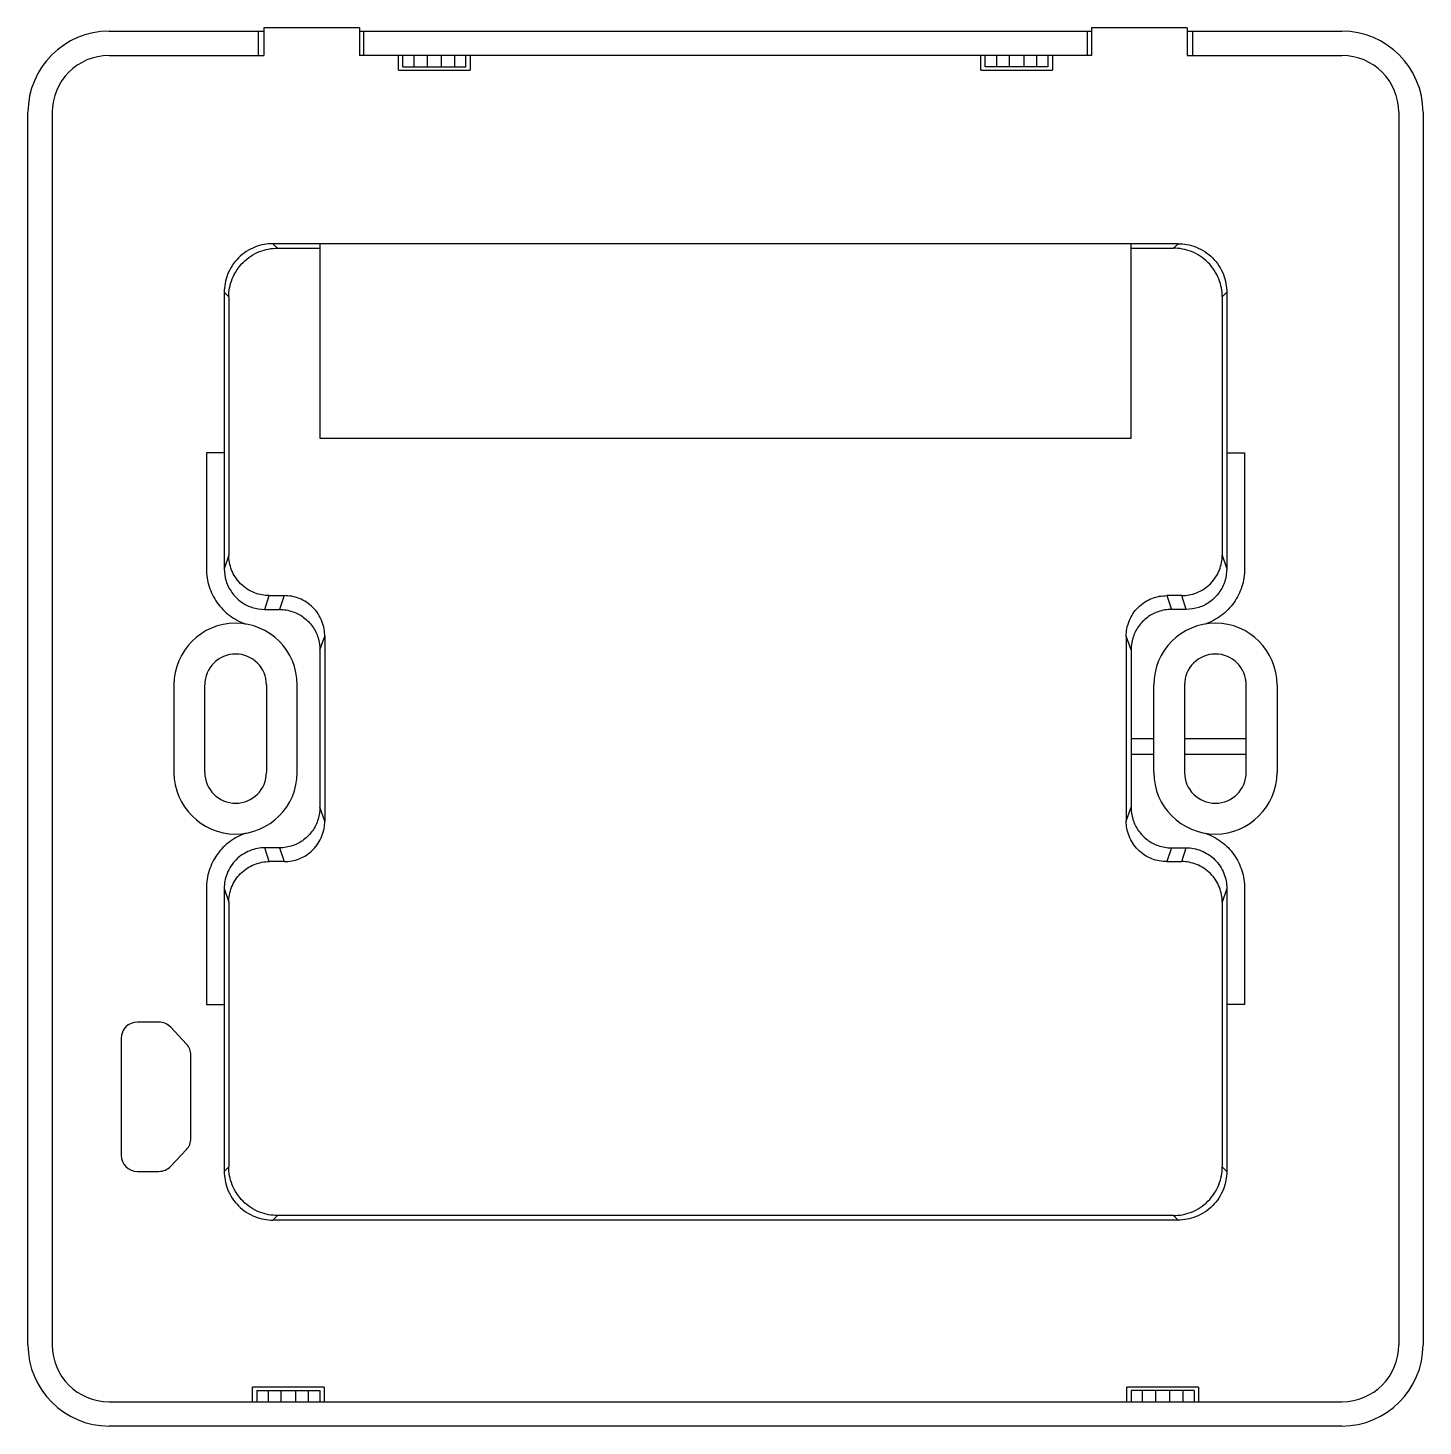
# Paper-space layout '_下视' of a CAD drawing. Header units: millimetres. Extents: x -43 to 43, y -43 to 43.2.
import ezdxf

# ---------------------------------------------------------------- set-up
doc = ezdxf.new("R2010")
doc.units = ezdxf.units.MM

psp = doc.layouts.new('_下视')

# ---------------------------------------------------------------- linework, layer by layer
at = {"color": 7, "linetype": 'Continuous', "lineweight": 25}
for p, q in [((-28.465, 43.2), (-28.465, 41.5)), ((-22.565, 43.2), (-28.465, 43.2)), ((-22.565, 43.2), (-22.565, 41.5)), ((22.565, 43.2), (22.565, 41.5)), ((28.465, 43.2), (22.565, 43.2)), ((28.465, 43.2), (28.465, 41.5)), ((-38, 43), (-28.465, 43)), ((-28.8, 43), (-28.8, 41.5)), ((-22.565, 43), (22.565, 43)), ((-22.3, 41.5), (-22.3, 43)), ((22.3, 43), (22.3, 41.5)), ((28.465, 43), (38, 43)), ((28.8, 41.5), (28.8, 43)), ((-38, 41.5), (-28.465, 41.5)), ((22.565, 41.5), (-22.565, 41.5)), ((-20.15, 40.6), (-20.15, 41.5)), ((-19.9, 40.8), (-19.9, 41.5)), ((-19.2, 40.8), (-19.2, 41.5)), ((-18.4, 41.5), (-18.4, 40.8)), ((-17.5, 40.8), (-17.5, 41.5)), ((-16.7, 41.5), (-16.7, 40.8)), ((-16, 40.8), (-16, 41.5)), ((-15.75, 41.5), (-15.75, 40.6)), ((15.75, 40.6), (15.75, 41.5)), ((16, 40.8), (16, 41.5)), ((16.7, 41.5), (16.7, 40.8)), ((17.5, 40.8), (17.5, 41.5)), ((18.4, 41.5), (18.4, 40.8)), ((19.2, 40.8), (19.2, 41.5)), ((19.9, 40.8), (19.9, 41.5)), ((20.15, 41.5), (20.15, 40.6)), ((28.465, 41.5), (38, 41.5)), ((-20.15, 40.6), (-15.75, 40.6)), ((-19.9, 40.8), (-16, 40.8)), ((15.75, 40.6), (20.15, 40.6)), ((19.9, 40.8), (16, 40.8)), ((-43, -38), (-43, 38)), ((-41.5, 38), (-41.5, -38)), ((41.5, 38), (41.5, -38)), ((43, 38), (43, -38)), ((-27.621, 29.621), (-27.9, 29.9)), ((27.9, 29.9), (-27.9, 29.9)), ((-27.621, 29.621), (-25, 29.621)), ((-25, 29.9), (-25, 17.9)), ((25, 17.9), (25, 29.9)), ((25, 29.621), (27.621, 29.621)), ((27.621, 29.621), (27.9, 29.9)), ((-30.9, 26.9), (-30.9, 9.851)), ((-30.9, 26.9), (-30.621, 26.621)), ((30.9, 26.9), (30.621, 26.621)), ((30.9, 26.9), (30.9, 9.851)), ((-30.621, 26.621), (-30.621, 10.701)), ((30.621, 26.621), (30.621, 10.701)), ((-25, 17.9), (25, 17.9)), ((-30.9, 17), (-32, 17)), ((-32, 17), (-32, 9.851)), ((30.9, 17), (32, 17)), ((32, 17), (32, 9.851)), ((-30.621, 10.701), (-30.9, 9.851)), ((30.621, 10.701), (30.9, 9.851)), ((-28.402, 7.35), (-28.123, 8.2)), ((-28.123, 8.2), (-27.198, 8.2)), ((-27.198, 8.2), (-27.498, 7.35)), ((27.198, 8.2), (27.498, 7.35)), ((28.123, 8.2), (27.198, 8.2)), ((28.402, 7.35), (28.123, 8.2)), ((-28.402, 7.35), (-27.498, 7.35)), ((28.402, 7.35), (27.498, 7.35)), ((-25, 4.849), (-24.7, 5.699)), ((-24.7, 5.699), (-24.7, -5.699)), ((24.7, 5.699), (24.7, -5.699)), ((25, 4.849), (24.7, 5.699)), ((-25, 4.849), (-25, -4.849)), ((25, 4.849), (25, -4.849)), ((-34, 2.7), (-34, -2.7)), ((-32.1, -2.7), (-32.1, 2.7)), ((-28.3, 2.7), (-28.3, -2.7)), ((-26.4, -2.7), (-26.4, 2.7)), ((26.4, -2.7), (26.4, 2.7)), ((28.3, 2.7), (28.3, -2.7)), ((32.1, -2.7), (32.1, 2.7)), ((34, 2.7), (34, -2.7)), ((25, -0.6), (26.4, -0.6)), ((28.3, -0.6), (32.1, -0.6)), ((26.4, -1.6), (25, -1.6)), ((32.1, -1.6), (28.3, -1.6)), ((-24.7, -5.699), (-25, -4.849)), ((24.7, -5.699), (25, -4.849)), ((-28.123, -8.2), (-28.402, -7.35)), ((-27.498, -7.35), (-28.402, -7.35)), ((-27.498, -7.35), (-27.198, -8.2)), ((27.498, -7.35), (27.198, -8.2)), ((27.498, -7.35), (28.402, -7.35)), ((28.123, -8.2), (28.402, -7.35)), ((-27.198, -8.2), (-28.123, -8.2)), ((27.198, -8.2), (28.123, -8.2)), ((-32, -9.851), (-32, -17)), ((-30.9, -9.851), (-30.621, -10.701)), ((-30.9, -9.851), (-30.9, -27.3)), ((30.9, -9.851), (30.621, -10.701)), ((30.9, -9.851), (30.9, -27.3)), ((32, -9.851), (32, -17)), ((-30.621, -10.701), (-30.621, -27.021)), ((30.621, -10.701), (30.621, -27.021)), ((-32, -17), (-30.9, -17)), ((32, -17), (30.9, -17)), ((-34.925, -18.097), (-36.257, -18.097)), ((-33.227, -19.446), (-34.196, -18.413)), ((-37.257, -19.097), (-37.257, -26.297)), ((-32.957, -25.264), (-32.957, -20.13)), ((-34.196, -26.981), (-33.227, -25.948)), ((-36.257, -27.297), (-34.925, -27.297)), ((-30.621, -27.021), (-30.9, -27.3)), ((30.621, -27.021), (30.9, -27.3)), ((-27.9, -30.3), (-27.621, -30.021)), ((27.621, -30.021), (-27.621, -30.021)), ((27.9, -30.3), (27.621, -30.021)), ((27.9, -30.3), (-27.9, -30.3)), ((-24.75, -40.6), (-29.15, -40.6)), ((-29.15, -41.5), (-29.15, -40.6)), ((-28.9, -40.8), (-25, -40.8)), ((-28.9, -40.8), (-28.9, -41.5)), ((-28.2, -40.8), (-28.2, -41.5)), ((-27.4, -41.5), (-27.4, -40.8)), ((-26.5, -40.8), (-26.5, -41.5)), ((-25.7, -41.5), (-25.7, -40.8)), ((-25, -40.8), (-25, -41.5)), ((-24.75, -40.6), (-24.75, -41.5)), ((24.75, -41.5), (24.75, -40.6)), ((29.15, -40.6), (24.75, -40.6)), ((25, -40.8), (25, -41.5)), ((28.9, -40.8), (25, -40.8)), ((25.7, -41.5), (25.7, -40.8)), ((26.5, -40.8), (26.5, -41.5)), ((27.4, -41.5), (27.4, -40.8)), ((28.2, -40.8), (28.2, -41.5)), ((28.9, -40.8), (28.9, -41.5)), ((29.15, -40.6), (29.15, -41.5)), ((-38, -41.5), (38, -41.5)), ((38, -43), (-38, -43))]:
    psp.add_line(p, q, dxfattribs=at)
for centre, radius, start, end in [((-38, 38), 5, 90, 180), ((38, 38), 5, 0, 90), ((-38, 38), 3.5, 90, 180), ((38, 38), 3.5, 0, 90), ((-30.2, 2.7), 3.8, 0, 180), ((30.2, 2.7), 3.8, 0, 180), ((-30.2, 2.7), 1.9, 0, 180), ((30.2, 2.7), 1.9, 0, 180), ((-30.2, -2.7), 3.8, 180, 0), ((-30.2, -2.7), 1.9, 180, 0), ((30.2, -2.7), 3.8, 180, 0), ((30.2, -2.7), 1.9, 180, 0), ((-36.257, -19.097), 1, 90, 180), ((-34.925, -19.097), 1, 43.15734, 90), ((-33.957, -20.13), 1, 360, 43.15734), ((-33.957, -25.264), 1, 316.84266, 0), ((-36.257, -26.297), 1, 180, 270), ((-34.925, -26.297), 1, 270, 316.84266), ((-38, -38), 5, 180, 270), ((-38, -38), 3.5, 180, 270), ((38, -38), 3.5, 270, 0), ((38, -38), 5, 270, 0)]:
    psp.add_arc(centre, radius, start, end, dxfattribs=at)
for points in [[(-27.9, 29.9), (-28.254, 29.9), (-28.635, 29.836), (-29.374, 29.543), (-29.729, 29.314), (-30.314, 28.729), (-30.543, 28.374), (-30.836, 27.635), (-30.9, 27.254), (-30.9, 26.9)], [(-30.621, 26.621), (-30.621, 26.975), (-30.556, 27.356), (-30.264, 28.095), (-30.035, 28.449), (-29.449, 29.035), (-29.095, 29.264), (-28.356, 29.556), (-27.975, 29.621), (-27.621, 29.621)], [(30.621, 26.621), (30.621, 26.975), (30.556, 27.356), (30.264, 28.095), (30.035, 28.449), (29.449, 29.035), (29.095, 29.264), (28.356, 29.556), (27.975, 29.621), (27.621, 29.621)], [(27.9, 29.9), (28.254, 29.9), (28.635, 29.836), (29.374, 29.543), (29.729, 29.314), (30.314, 28.729), (30.543, 28.374), (30.836, 27.635), (30.9, 27.254), (30.9, 26.9)], [(-28.123, 8.2), (-28.417, 8.2), (-28.735, 8.254), (-29.35, 8.497), (-29.645, 8.688), (-30.133, 9.177), (-30.324, 9.472), (-30.567, 10.088), (-30.621, 10.406), (-30.621, 10.701)], [(28.123, 8.2), (28.417, 8.2), (28.735, 8.254), (29.35, 8.497), (29.645, 8.688), (30.133, 9.177), (30.324, 9.472), (30.567, 10.088), (30.621, 10.406), (30.621, 10.701)], [(-32, 9.851), (-32, 9.48), (-31.942, 9.109), (-31.717, 8.403), (-31.549, 8.067), (-31.12, 7.462), (-30.858, 7.193), (-30.265, 6.748), (-29.934, 6.571), (-29.583, 6.45)], [(-30.9, 9.851), (-30.9, 9.607), (-30.863, 9.35), (-30.705, 8.848), (-30.583, 8.603), (-30.267, 8.165), (-30.073, 7.973), (-29.645, 7.666), (-29.413, 7.551), (-29.181, 7.475)], [(30.9, 9.851), (30.9, 9.607), (30.863, 9.35), (30.705, 8.848), (30.583, 8.603), (30.267, 8.165), (30.073, 7.973), (29.645, 7.666), (29.413, 7.551), (29.181, 7.475)], [(32, 9.851), (32, 9.48), (31.942, 9.109), (31.717, 8.403), (31.549, 8.067), (31.12, 7.462), (30.858, 7.193), (30.265, 6.748), (29.934, 6.571), (29.583, 6.45)], [(-24.7, 5.699), (-24.7, 5.994), (-24.754, 6.312), (-24.997, 6.928), (-25.188, 7.223), (-25.675, 7.712), (-25.971, 7.903), (-26.586, 8.146), (-26.903, 8.2), (-27.198, 8.2)], [(24.7, 5.699), (24.7, 5.994), (24.754, 6.312), (24.997, 6.928), (25.188, 7.223), (25.675, 7.712), (25.971, 7.903), (26.586, 8.146), (26.903, 8.2), (27.198, 8.2)], [(-26.667, 7.208), (-26.44, 7.128), (-26.214, 7.01), (-25.8, 6.702), (-25.612, 6.51), (-25.306, 6.078), (-25.188, 5.836), (-25.035, 5.342), (-25, 5.09), (-25, 4.849)], [(26.667, 7.208), (26.44, 7.128), (26.214, 7.01), (25.8, 6.702), (25.612, 6.51), (25.306, 6.078), (25.188, 5.836), (25.035, 5.342), (25, 5.09), (25, 4.849)], [(-25, -4.849), (-25, -5.09), (-25.035, -5.342), (-25.188, -5.836), (-25.306, -6.078), (-25.612, -6.51), (-25.8, -6.702), (-26.214, -7.01), (-26.44, -7.128), (-26.667, -7.208)], [(25, -4.849), (25, -5.09), (25.035, -5.342), (25.188, -5.836), (25.306, -6.078), (25.612, -6.51), (25.8, -6.702), (26.214, -7.01), (26.44, -7.128), (26.667, -7.208)], [(-27.198, -8.2), (-26.903, -8.2), (-26.586, -8.146), (-25.971, -7.903), (-25.675, -7.712), (-25.188, -7.223), (-24.997, -6.928), (-24.754, -6.312), (-24.7, -5.994), (-24.7, -5.699)], [(27.198, -8.2), (26.903, -8.2), (26.586, -8.146), (25.971, -7.903), (25.675, -7.712), (25.188, -7.223), (24.997, -6.928), (24.754, -6.312), (24.7, -5.994), (24.7, -5.699)], [(-29.583, -6.45), (-29.934, -6.571), (-30.265, -6.748), (-30.858, -7.193), (-31.12, -7.462), (-31.549, -8.067), (-31.717, -8.403), (-31.942, -9.109), (-32, -9.48), (-32, -9.851)], [(29.583, -6.45), (29.934, -6.571), (30.265, -6.748), (30.858, -7.193), (31.12, -7.462), (31.549, -8.067), (31.717, -8.403), (31.942, -9.109), (32, -9.48), (32, -9.851)], [(-28.402, -7.35), (-28.696, -7.35), (-29.014, -7.404), (-29.629, -7.647), (-29.925, -7.838), (-30.412, -8.327), (-30.603, -8.622), (-30.846, -9.238), (-30.9, -9.556), (-30.9, -9.851)], [(28.402, -7.35), (28.696, -7.35), (29.014, -7.404), (29.629, -7.647), (29.925, -7.838), (30.412, -8.327), (30.603, -8.622), (30.846, -9.238), (30.9, -9.556), (30.9, -9.851)], [(-30.621, -10.701), (-30.621, -10.406), (-30.567, -10.088), (-30.324, -9.472), (-30.133, -9.177), (-29.645, -8.688), (-29.35, -8.497), (-28.735, -8.254), (-28.417, -8.2), (-28.123, -8.2)], [(30.621, -10.701), (30.621, -10.406), (30.567, -10.088), (30.324, -9.472), (30.133, -9.177), (29.645, -8.688), (29.35, -8.497), (28.735, -8.254), (28.417, -8.2), (28.123, -8.2)], [(-30.9, -27.3), (-30.9, -27.654), (-30.836, -28.035), (-30.543, -28.774), (-30.314, -29.129), (-29.729, -29.714), (-29.374, -29.943), (-28.635, -30.236), (-28.254, -30.3), (-27.9, -30.3)], [(-27.621, -30.021), (-27.975, -30.021), (-28.356, -29.956), (-29.095, -29.664), (-29.449, -29.435), (-30.035, -28.849), (-30.264, -28.495), (-30.556, -27.756), (-30.621, -27.375), (-30.621, -27.021)], [(27.621, -30.021), (27.975, -30.021), (28.356, -29.956), (29.095, -29.664), (29.449, -29.435), (30.035, -28.849), (30.264, -28.495), (30.556, -27.756), (30.621, -27.375), (30.621, -27.021)], [(30.9, -27.3), (30.9, -27.654), (30.836, -28.035), (30.543, -28.774), (30.314, -29.129), (29.729, -29.714), (29.374, -29.943), (28.635, -30.236), (28.254, -30.3), (27.9, -30.3)]]:
    psp.add_open_spline(points, degree=3, knots=[0, 0, 0, 0, 0.25, 0.25, 0.5, 0.5, 0.75, 0.75, 1, 1, 1, 1], dxfattribs=at)
for points in [[(-29.181, 7.475), (-28.931, 7.393), (-28.665, 7.35), (-28.402, 7.35)], [(-27.498, 7.35), (-27.217, 7.35), (-26.932, 7.301), (-26.667, 7.208)], [(27.498, 7.35), (27.217, 7.35), (26.932, 7.301), (26.667, 7.208)], [(29.181, 7.475), (28.931, 7.393), (28.665, 7.35), (28.402, 7.35)], [(-26.667, -7.208), (-26.932, -7.301), (-27.217, -7.35), (-27.498, -7.35)], [(26.667, -7.208), (26.932, -7.301), (27.217, -7.35), (27.498, -7.35)]]:
    psp.add_open_spline(points, degree=3, dxfattribs=at)

doc.saveas('drawing.dxf')
